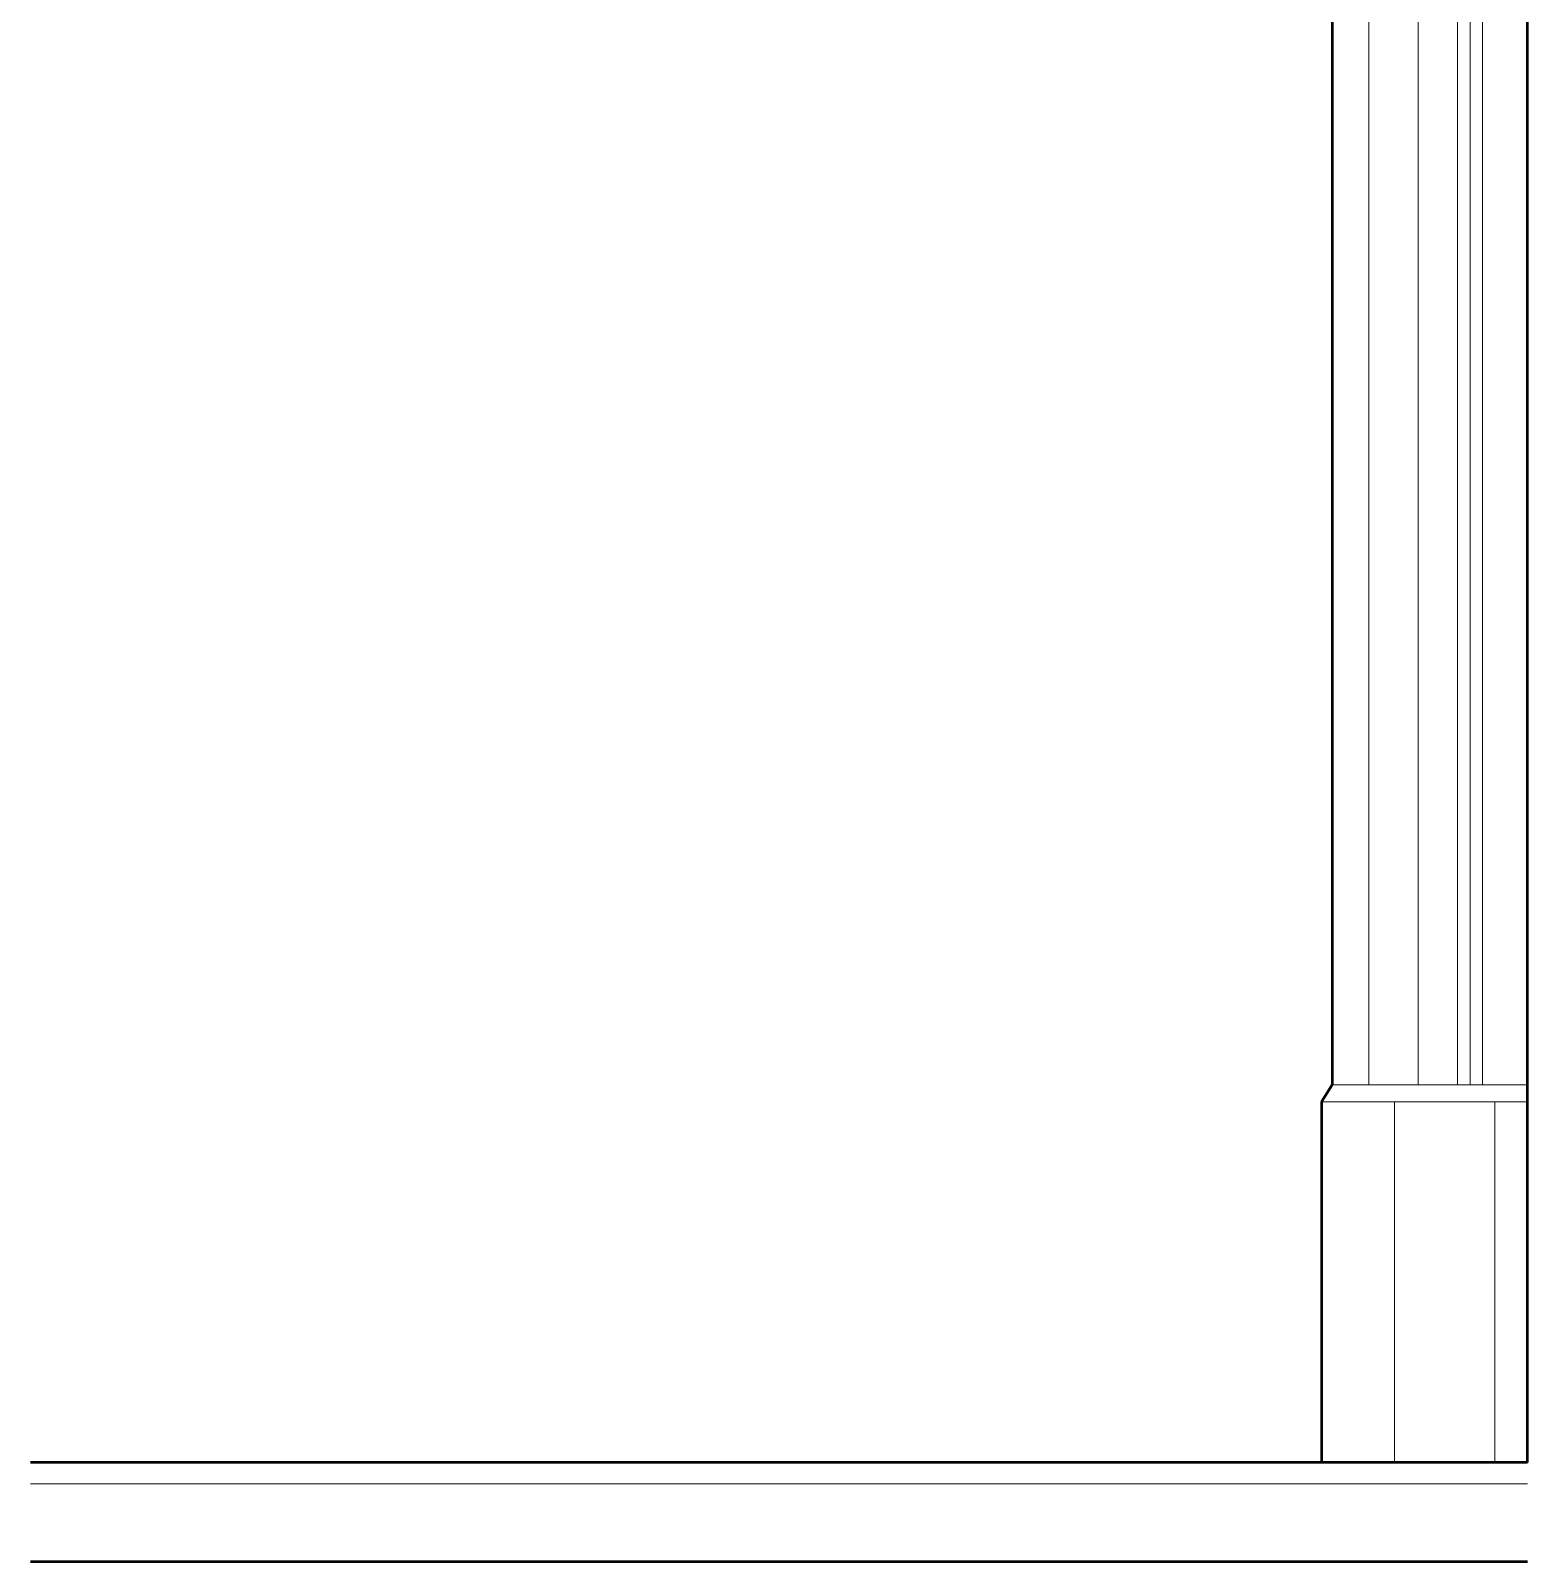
# Model space of a CAD drawing. Header units: millimetres. Extents: x -586 to 837, y -34 to 1206.
# Drawn here: x -586 to 21, y -34 to 586 of the extents above; entities that cross this region are included whole.
import ezdxf

# ---------------------------------------------------------------- set-up
doc = ezdxf.new("R2010")
doc.units = ezdxf.units.MM

msp = doc.modelspace()

# ---------------------------------------------------------------- linework, layer by layer
at = {"lineweight": 50}
for p, q in [((20.53, 6.03), (20.53, 1166.03)), ((-58.54, 894.52), (-58.54, 159.02)), ((-58.54, 159.02), (-62.88, 152.12)), ((-62.88, 152.12), (-62.88, 6.03)), ((20.53, 6.03), (-585.54, 6.03)), ((-585.54, -33.97), (20.53, -33.97))]:
    msp.add_line(p, q, dxfattribs=at)
at = {"lineweight": 5}
for p, q in [((-7.81, 923.87), (-7.81, 159.02)), ((-23.73, 922.35), (-23.73, 159.02)), ((-43.62, 159.02), (-43.62, 913.05)), ((-2.61, 912.23), (-2.61, 159.02)), ((2.31, 159.02), (2.31, 909.92)), ((-58.54, 159.02), (20.53, 159.02)), ((-62.88, 152.12), (20.53, 152.12)), ((-33.31, 152.12), (-33.31, 6.03)), ((7.32, 152.12), (7.32, 6.03)), ((20.53, -2.56), (-585.54, -2.56))]:
    msp.add_line(p, q, dxfattribs=at)

doc.saveas('drawing.dxf')
